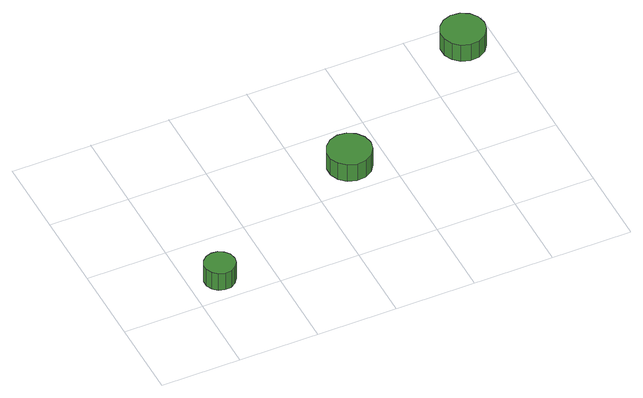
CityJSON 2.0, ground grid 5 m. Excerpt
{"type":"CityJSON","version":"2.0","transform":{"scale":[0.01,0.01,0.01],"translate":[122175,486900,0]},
"CityObjects":{
"tree1":{"type":"SolitaryVegetationObject","attributes":{"function":"something"},"geometry":[{"type":"MultiSurface","lod":"1","boundaries":[[[0,1,2,3,4,5,6,7,8,9,10,11,12,13,14]],[[15,16,17,18,19,20,21,22,23,24,25,26,27,28,29]],[[0,29,28,1]],[[1,28,27,2]],[[2,27,26,3]],[[3,26,25,4]],[[4,25,24,5]],[[5,24,23,6]],[[6,23,22,7]],[[7,22,21,8]],[[8,21,20,9]],[[9,20,19,10]],[[10,19,18,11]],[[11,18,17,12]],[[12,17,16,13]],[[13,16,15,14]],[[14,15,29,0]]]}]},
"tree2":{"type":"SolitaryVegetationObject","attributes":{"function":"something"},"geometry":[{"type":"MultiSurface","lod":"1","boundaries":[[[30,31,32,33,34,35,36,37,38,39,40,41,42,43,44]],[[45,46,47,48,49,50,51,52,53,54,55,56,57,58,59]],[[30,59,58,31]],[[31,58,57,32]],[[32,57,56,33]],[[33,56,55,34]],[[34,55,54,35]],[[35,54,53,36]],[[36,53,52,37]],[[37,52,51,38]],[[38,51,50,39]],[[39,50,49,40]],[[40,49,48,41]],[[41,48,47,42]],[[42,47,46,43]],[[43,46,45,44]],[[44,45,59,30]]]}]},
"tree3":{"type":"SolitaryVegetationObject","attributes":{"function":"something"},"geometry":[{"type":"MultiSurface","lod":"1","boundaries":[[[60,61,62,63,64,65,66,67,68,69,70,71,72,73,74]],[[75,76,77,78,79,80,81,82,83,84,85,86,87,88,89]],[[60,89,88,61]],[[61,88,87,62]],[[62,87,86,63]],[[63,86,85,64]],[[64,85,84,65]],[[65,84,83,66]],[[66,83,82,67]],[[67,82,81,68]],[[68,81,80,69]],[[69,80,79,70]],[[70,79,78,71]],[[71,78,77,72]],[[72,77,76,73]],[[73,76,75,74]],[[74,75,89,60]]]}]}
},
"vertices":[
[284,165,188],[276,204,188],[252,236,188],[218,256,188],[178,260,188],[140,248,188],[111,221,188],[94,185,188],[94,145,188],[111,109,188],[140,82,188],[178,70,188],[218,74,188],[252,94,188],[276,126,188],[276,126,59],[252,94,59],[218,74,59],[178,70,59],[140,82,59],[111,109,59],[94,145,59],[94,185,59],[111,221,59],[140,248,59],[178,260,59],[218,256,59],[252,236,59],[276,204,59],[284,165,59],
[1411,703,193],[1399,758,193],[1366,804,193],[1317,833,193],[1260,839,193],[1206,821,193],[1164,783,193],[1141,731,193],[1141,675,193],[1164,623,193],[1206,585,193],[1260,567,193],[1317,573,193],[1366,601,193],[1399,647,193],[1399,647,64],[1366,601,64],[1317,573,64],[1260,567,64],[1206,585,64],[1164,623,64],[1141,675,64],[1141,731,64],[1164,783,64],[1206,821,64],[1260,839,64],[1317,833,64],[1366,804,64],[1399,758,64],[1411,703,64],
[2437,1330,195],[2425,1386,195],[2392,1432,195],[2343,1460,195],[2286,1466,195],[2232,1449,195],[2190,1411,195],[2167,1359,195],[2167,1302,195],[2190,1250,195],[2232,1212,195],[2286,1195,195],[2343,1201,195],[2392,1229,195],[2425,1275,195],[2425,1275,66],[2392,1229,66],[2343,1201,66],[2286,1195,66],[2232,1212,66],[2190,1250,66],[2167,1302,66],[2167,1359,66],[2190,1411,66],[2232,1449,66],[2286,1466,66],[2343,1460,66],[2392,1432,66],[2425,1386,66],[2437,1330,66]
]}
